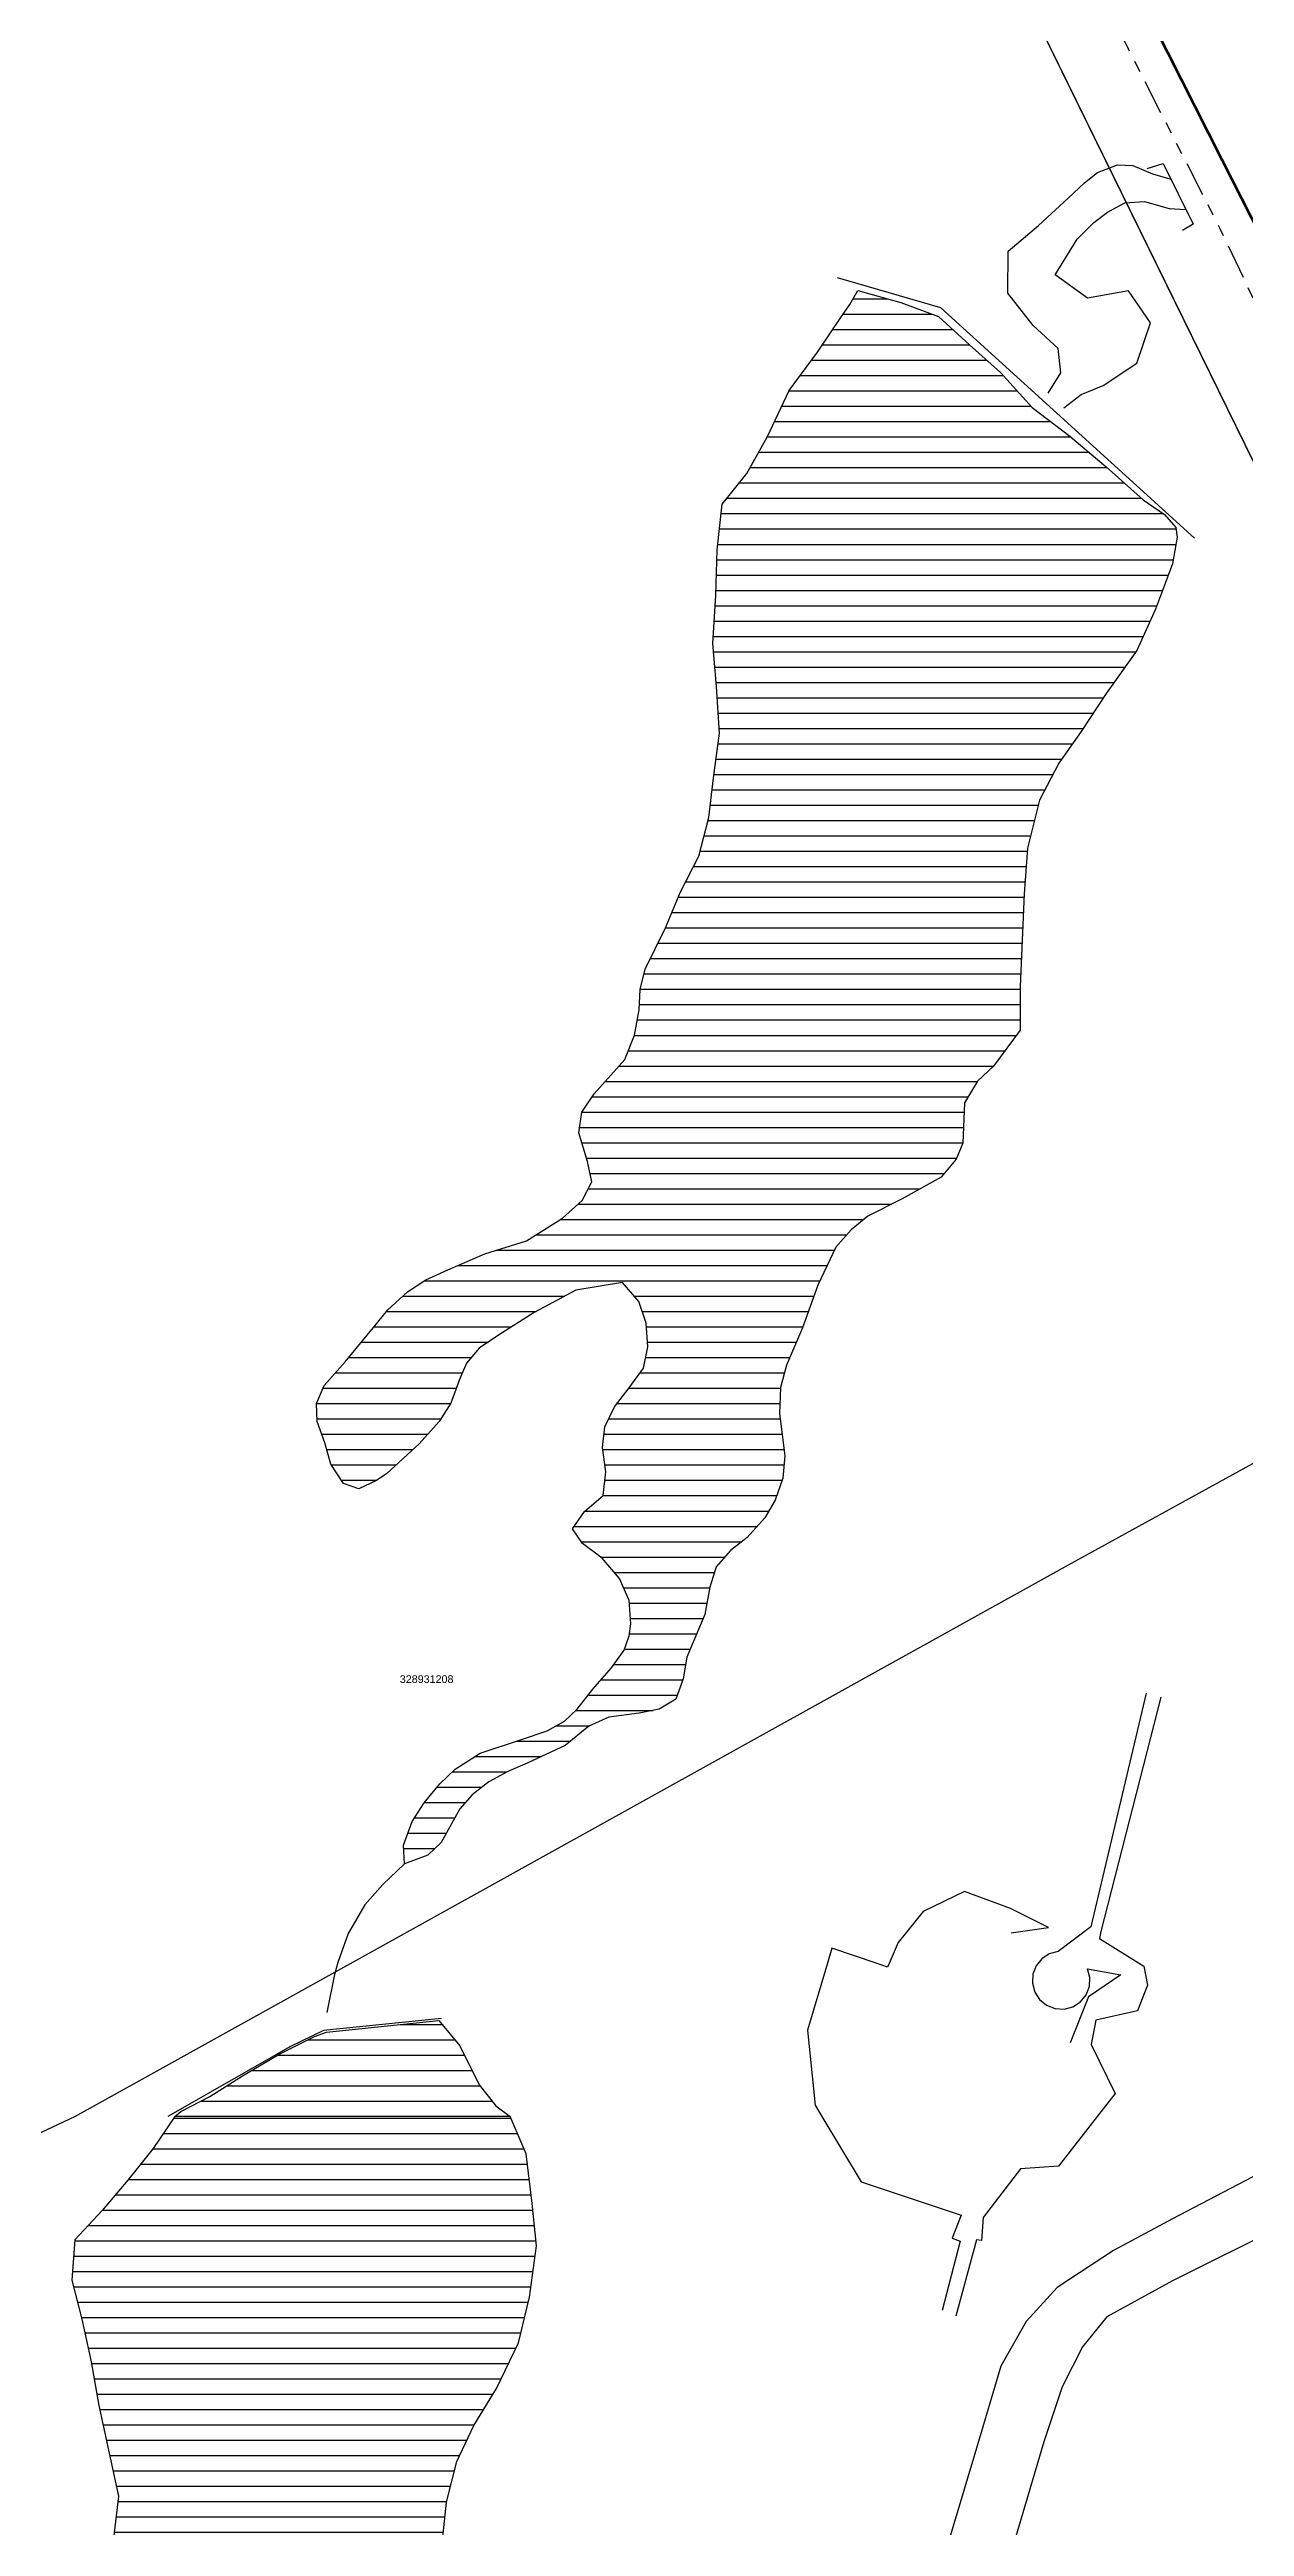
# Model space of a CAD drawing. Extents: x 205316 to 208372, y 4848714 to 4853250.
# Drawn here: x 207513.1 to 207668.8, y 4850210.4 to 4850533.3 of the extents above; entities that cross this region are included whole.
import ezdxf

# ---------------------------------------------------------------- set-up
doc = ezdxf.new("R2010")
doc.units = 0
doc.header["$LTSCALE"] = 1.5
doc.header["$MEASUREMENT"] = 0
doc.linetypes.add('TRACO_25', pattern=[8, 3, -1, 1, -1, 1, -1])
for name, color, linetype in [('CD-MALHA-LOTES', 40, 'CONTINUOUS'), ('CD_TXT_QUADRA', 7, 'CONTINUOUS'), ('HD-BARRAGEM', 40, 'CONTINUOUS'), ('HD-CURSO-PERENE', 170, 'CONTINUOUS'), ('HD-HACH-HIDROG', 160, 'CONTINUOUS'), ('HD-LAGOS-PERENE', 170, 'CONTINUOUS'), ('LM-LIM-SETOR-FISCAL', 7, 'CONTINUOUS'), ('LM-LIMITE-MUNICIPAL', 2, 'CONTINUOUS'), ('RU-QUADRAS', 6, 'CONTINUOUS'), ('SV-EIXO-ROD-ESTR', 7, 'CONTINUOUS'), ('SV-EST-M-N-PAV', 20, 'CONTINUOUS'), ('SV-PONTE-BUEIRO', 249, 'CONTINUOUS'), ('SV-RUA-PAVIM-S-GUIA-C-GUIA', 7, 'CONTINUOUS')]:
    doc.layers.add(name, color=color, linetype=linetype)
doc.styles.add('ROMANS', font='arial.ttf', dxfattribs={"height": 0.2})
doc.linetypes.add('Limite', pattern='A,20,-3,[130,ltypeshp.shx,S=6.35,R=0,X=0,Y=0],-3,20', length=46)

# ---------------------------------------------------------------- blocks, each defined once
blk = doc.blocks.new('*X16')
at = {"layer": 'HD-HACH-HIDROG', "color": 0}
for p, q in [((207617.808913, 4850500.775634), (207622.310293, 4850500.775679)), ((207615.17561, 4850496.775542), (207630.785933, 4850496.775698)), ((207616.535736, 4850498.775588), (207628.100721, 4850498.775704)), ((207612.388533, 4850492.775448), (207635.234506, 4850492.775676)), ((207613.811997, 4850494.775495), (207632.979502, 4850494.775687)), ((207610.911347, 4850490.7754), (207637.399728, 4850490.775665)), ((207608.508823, 4850486.77531), (207641.002475, 4850486.775635)), ((207609.446586, 4850488.775353), (207639.201102, 4850488.77565)), ((207607.57106, 4850484.775268), (207643.556259, 4850484.775628)), ((207605.519581, 4850480.775181), (207648.538749, 4850480.775612)), ((207606.626764, 4850482.775225), (207646.161842, 4850482.775621)), ((207602.982419, 4850476.77509), (207653.141716, 4850476.775592)), ((207604.412398, 4850478.775137), (207650.909028, 4850478.775602)), ((207601.343509, 4850474.775041), (207655.374404, 4850474.775581)), ((207600.390296, 4850470.774965), (207659.896204, 4850470.77556)), ((207600.602983, 4850472.775), (207658.244436, 4850472.775577)), ((207600.061093, 4850466.774896), (207659.534507, 4850466.77549)), ((207600.17761, 4850468.77493), (207659.893569, 4850468.775527)), ((207599.99891, 4850464.774862), (207658.895365, 4850464.775451)), ((207599.832823, 4850460.774794), (207657.412862, 4850460.77537)), ((207599.936727, 4850462.774828), (207658.154114, 4850462.775411)), ((207599.710785, 4850458.77476), (207656.541044, 4850458.775329)), ((207599.588748, 4850456.774726), (207655.630602, 4850456.775286)), ((207599.620855, 4850454.774693), (207654.674672, 4850454.775244)), ((207599.790031, 4850452.774662), (207653.247192, 4850452.775197)), ((207599.959207, 4850450.774631), (207651.819713, 4850450.775149)), ((207600.105272, 4850448.774599), (207650.425853, 4850448.775102)), ((207600.24306, 4850446.774568), (207649.117106, 4850446.775056)), ((207600.380848, 4850444.774536), (207647.808359, 4850444.77501)), ((207600.236677, 4850442.774501), (207646.401095, 4850442.774963)), ((207599.697275, 4850438.77443), (207643.843452, 4850438.774872)), ((207599.966976, 4850440.774466), (207644.969663, 4850440.774916)), ((207599.203446, 4850434.774359), (207641.957756, 4850434.774787)), ((207599.4475, 4850436.774395), (207642.819258, 4850436.774828)), ((207598.908985, 4850432.774323), (207641.446143, 4850432.774749)), ((207597.885761, 4850428.774247), (207640.497476, 4850428.774673)), ((207598.397373, 4850430.774285), (207640.934531, 4850430.77471)), ((207597.026696, 4850426.774205), (207640.35208, 4850426.774639)), ((207595.04464, 4850422.77412), (207640.075672, 4850422.77457)), ((207596.002056, 4850424.774162), (207640.206684, 4850424.774604)), ((207593.382515, 4850418.774037), (207639.920526, 4850418.774502)), ((207594.214594, 4850420.774078), (207639.998099, 4850420.774536)), ((207592.387319, 4850416.773994), (207639.839706, 4850416.774469)), ((207590.559445, 4850412.77391), (207639.651214, 4850412.774401)), ((207591.392122, 4850414.773951), (207639.74546, 4850414.774435)), ((207589.961124, 4850408.773838), (207639.581725, 4850408.774334)), ((207590.098533, 4850410.773872), (207639.574924, 4850410.774367)), ((207589.679973, 4850406.773802), (207639.588526, 4850406.774301)), ((207588.525635, 4850402.773724), (207637.609021, 4850402.774215)), ((207589.319795, 4850404.773765), (207639.094363, 4850404.774263)), ((207587.303903, 4850400.773679), (207636.123679, 4850400.774167)), ((207583.812264, 4850396.773578), (207632.829172, 4850396.774068)), ((207585.508394, 4850398.773628), (207634.040937, 4850398.774114)), ((207582.192211, 4850392.773496), (207632.209644, 4850392.773996)), ((207582.512192, 4850394.773532), (207632.296744, 4850394.77403)), ((207582.473862, 4850390.773466), (207632.122544, 4850390.773962)), ((207583.082349, 4850388.773439), (207631.293852, 4850388.773921)), ((207583.53224, 4850386.77341), (207629.681721, 4850386.773872)), ((207583.310575, 4850384.773375), (207626.578415, 4850384.773808)), ((207579.675292, 4850380.773273), (207619.204437, 4850380.773668)), ((207582.012453, 4850382.773329), (207622.866191, 4850382.773738)), ((207571.365331, 4850376.773124), (207615.362557, 4850376.773564)), ((207576.482153, 4850378.773208), (207616.98351, 4850378.773613)), ((207566.316382, 4850374.77304), (207614.419844, 4850374.773521)), ((207559.108445, 4850370.772902), (207580.243056, 4850370.773114)), ((207561.963049, 4850372.772964), (207613.477131, 4850372.773479)), ((207589.281275, 4850370.773204), (207612.697208, 4850370.773438)), ((207555.388746, 4850366.772799), (207573.307472, 4850366.772978)), ((207557.025918, 4850368.772848), (207576.501717, 4850368.773043)), ((207590.331411, 4850368.773181), (207611.982177, 4850368.773398)), ((207590.884104, 4850366.773154), (207611.267146, 4850366.773358)), ((207553.747959, 4850364.77275), (207570.248291, 4850364.772915)), ((207591.022451, 4850364.773122), (207610.418936, 4850364.773316)), ((207550.352506, 4850360.77265), (207566.895291, 4850360.772815)), ((207552.107061, 4850362.7727), (207568.049064, 4850362.77286)), ((207590.076311, 4850360.773047), (207608.863956, 4850360.773235)), ((207590.788567, 4850362.773087), (207609.560596, 4850362.773275)), ((207548.733925, 4850358.7726), (207566.11194, 4850358.772774)), ((207588.605345, 4850358.772999), (207608.354573, 4850358.773197)), ((207547.893128, 4850356.772559), (207565.349864, 4850356.772734)), ((207547.94863, 4850354.772527), (207564.087986, 4850354.772688)), ((207585.948298, 4850354.772907), (207608.322243, 4850354.77313)), ((207587.036923, 4850356.772951), (207608.28418, 4850356.773163)), ((207548.56434, 4850352.7725), (207562.3921, 4850352.772638)), ((207549.225272, 4850350.772473), (207560.459596, 4850350.772586)), ((207585.214355, 4850350.772833), (207608.808742, 4850350.773069)), ((207585.356446, 4850352.772868), (207608.557391, 4850352.7731)), ((207549.832213, 4850348.772446), (207558.281074, 4850348.772531)), ((207585.471247, 4850348.772803), (207608.81795, 4850348.773036)), ((207551.139961, 4850346.772427), (207555.758899, 4850346.772473)), ((207585.217448, 4850344.772734), (207607.883976, 4850344.772961)), ((207585.46728, 4850346.77277), (207608.578585, 4850346.773001)), ((207582.873282, 4850342.772678), (207606.853985, 4850342.772918)), ((207581.469529, 4850340.772631), (207605.337624, 4850340.77287)), ((207582.394807, 4850338.772607), (207603.332458, 4850338.772816)), ((207584.881756, 4850336.772599), (207601.099867, 4850336.772761)), ((207586.67051, 4850334.772584), (207599.75578, 4850334.772715)), ((207587.893914, 4850332.772563), (207599.151903, 4850332.772676)), ((207588.666444, 4850330.772538), (207598.772262, 4850330.772639)), ((207588.814526, 4850328.772506), (207598.274376, 4850328.772601)), ((207588.054179, 4850324.772433), (207596.590923, 4850324.772518)), ((207588.672609, 4850326.772472), (207597.43265, 4850326.772559)), ((207586.675143, 4850322.772386), (207595.990852, 4850322.772479)), ((207583.283172, 4850318.772286), (207594.902122, 4850318.772402)), ((207584.975465, 4850320.772336), (207595.633317, 4850320.772442)), ((207581.677566, 4850316.772237), (207591.762607, 4850316.772338)), ((207573.985208, 4850312.772094), (207580.994864, 4850312.772164)), ((207579.120887, 4850314.772178), (207583.448776, 4850314.772222)), ((207565.589139, 4850308.771944), (207572.707012, 4850308.772015)), ((207568.546547, 4850310.772007), (207577.223477, 4850310.772093)), ((207563.603439, 4850306.771891), (207569.441935, 4850306.77195)), ((207560.667062, 4850302.771796), (207565.918145, 4850302.771848)), ((207561.927142, 4850304.771841), (207567.266217, 4850304.771895)), ((207559.813751, 4850300.771754), (207564.810019, 4850300.771804)), ((207559.27073, 4850298.771716), (207563.315716, 4850298.771756))]:
    blk.add_line(p, q, dxfattribs=at)
blk = doc.blocks.new('*X17')
at = {"layer": 'HD-HACH-HIDROG', "color": 0}
for p, q in [((207529.304088, 4850263.65107), (207573.192885, 4850263.651509)), ((207527.933017, 4850261.651024), (207574.066196, 4850261.651485)), ((207524.972905, 4850257.650928), (207575.382907, 4850257.651432)), ((207526.557315, 4850259.650977), (207574.939507, 4850259.651461)), ((207523.388496, 4850255.650879), (207575.619874, 4850255.651401)), ((207520.01432, 4850251.650779), (207576.081008, 4850251.65134)), ((207521.704361, 4850253.650829), (207575.856841, 4850253.651371)), ((207516.406758, 4850247.650677), (207576.495268, 4850247.651278)), ((207518.156934, 4850249.650728), (207576.288138, 4850249.651309)), ((207516.24342, 4850245.650643), (207576.389268, 4850245.651244)), ((207516.080083, 4850243.650608), (207576.122553, 4850243.651208)), ((207516.209745, 4850241.650576), (207575.855838, 4850241.651173)), ((207516.732618, 4850239.650549), (207575.519227, 4850239.651136)), ((207517.255492, 4850237.650521), (207575.033111, 4850237.651099)), ((207517.70785, 4850235.650492), (207574.546995, 4850235.651061)), ((207518.150856, 4850233.650464), (207573.888442, 4850233.651021)), ((207518.582548, 4850231.650435), (207572.916879, 4850231.650978)), ((207518.925239, 4850229.650406), (207571.945316, 4850229.650936)), ((207519.26793, 4850227.650376), (207570.880265, 4850227.650892)), ((207519.634232, 4850225.650347), (207569.656743, 4850225.650847)), ((207520.065034, 4850223.650318), (207568.433221, 4850223.650802)), ((207520.495835, 4850221.650289), (207567.494782, 4850221.650759)), ((207520.926922, 4850219.650261), (207566.566547, 4850219.650717)), ((207521.358163, 4850217.650232), (207565.882867, 4850217.650677)), ((207521.789404, 4850215.650203), (207565.356927, 4850215.650639)), ((207521.989358, 4850213.650172), (207564.830987, 4850213.650601)), ((207521.530944, 4850209.650102), (207564.39596, 4850209.65053)), ((207521.760151, 4850211.650137), (207564.608986, 4850211.650565)), ((207520.152875, 4850205.650022), (207563.389317, 4850205.650454)), ((207520.962078, 4850207.650063), (207563.993819, 4850207.650493)), ((207519.343672, 4850203.649981), (207562.784816, 4850203.650415)), ((207517.317692, 4850199.649894), (207560.930848, 4850199.650331)), ((207518.359722, 4850201.649938), (207561.899366, 4850201.650373)), ((207515.263753, 4850195.649808), (207559.044098, 4850195.650246)), ((207516.277576, 4850197.649851), (207559.962329, 4850197.650288)), ((207514.249929, 4850193.649765), (207558.126465, 4850193.650204)), ((207512.011381, 4850189.649676), (207556.321334, 4850189.650119)), ((207513.18623, 4850191.649721), (207557.211669, 4850191.650161)), ((207510.836532, 4850187.649632), (207555.431, 4850187.650078)), ((207508.708781, 4850183.649544), (207553.189386, 4850183.649989)), ((207509.760568, 4850185.649588), (207554.450127, 4850185.650035)), ((207506.67088, 4850179.649458), (207550.866071, 4850179.6499)), ((207507.665361, 4850181.649501), (207551.928645, 4850181.649944)), ((207505.6764, 4850177.649415), (207549.942038, 4850177.649858)), ((207503.657686, 4850173.649329), (207548.499459, 4850173.649777)), ((207504.67151, 4850175.649372), (207549.018005, 4850175.649815)), ((207502.643862, 4850171.649286), (207548.095603, 4850171.64974)), ((207500.304594, 4850167.649196), (207547.297947, 4850167.649666)), ((207501.529092, 4850169.649242), (207547.692592, 4850169.649703)), ((207497.368056, 4850163.649101), (207546.5007, 4850163.649592)), ((207498.960746, 4850165.64915), (207546.903302, 4850165.649629)), ((207495.775367, 4850161.649052), (207546.003147, 4850161.649554)), ((207493.280106, 4850157.648961), (207545.083305, 4850157.649479)), ((207494.522704, 4850159.649007), (207545.505594, 4850159.649516)), ((207493.681928, 4850155.648932), (207544.778592, 4850155.649443)), ((207494.878717, 4850153.648911), (207544.473878, 4850153.649407)), ((207495.790665, 4850151.648887), (207543.897676, 4850151.649368)), ((207496.606522, 4850149.648862), (207543.17623, 4850149.649328)), ((207497.42238, 4850147.648838), (207542.454785, 4850147.649288)), ((207498.399842, 4850145.648814), (207541.648787, 4850145.649247)), ((207499.434903, 4850143.648792), (207540.83244, 4850143.649206)), ((207500.469964, 4850141.648769), (207540.014638, 4850141.649164)), ((207501.505025, 4850139.648746), (207539.180348, 4850139.649123)), ((207502.540086, 4850137.648724), (207538.346058, 4850137.649082)), ((207503.575147, 4850135.648701), (207537.446014, 4850135.64904)), ((207504.610208, 4850133.648678), (207536.369308, 4850133.648996)), ((207505.645269, 4850131.648656), (207535.292602, 4850131.648952)), ((207506.68033, 4850129.648633), (207534.1071, 4850129.648907)), ((207507.715391, 4850127.64861), (207532.90456, 4850127.648862)), ((207508.750452, 4850125.648588), (207531.596993, 4850125.648816)), ((207509.785513, 4850123.648565), (207530.165561, 4850123.648769)), ((207510.820574, 4850121.648542), (207528.603078, 4850121.64872)), ((207511.855635, 4850119.64852), (207526.848332, 4850119.64867)), ((207512.890696, 4850117.648497), (207524.742429, 4850117.648616)), ((207513.925757, 4850115.648475), (207521.919606, 4850115.648554)), ((207514.960818, 4850113.648452), (207519.172101, 4850113.648494))]:
    blk.add_line(p, q, dxfattribs=at)
blk = doc.blocks.new('*X15')
at = {"layer": 'HD-HACH-HIDROG', "color": 0}
for p, q in [((207546.813694, 4850273.847685), (207565.894388, 4850273.847876)), ((207558.818728, 4850275.847838), (207564.280821, 4850275.847893)), ((207539.461633, 4850269.847546), (207568.152425, 4850269.847832)), ((207542.815648, 4850271.847612), (207567.146475, 4850271.847855)), ((207536.1961, 4850267.84748), (207569.199652, 4850267.84781)), ((207532.800525, 4850265.847413), (207570.775822, 4850265.847793))]:
    blk.add_line(p, q, dxfattribs=at)

msp = doc.modelspace()

# ---------------------------------------------------------------- linework, layer by layer
at = {"layer": 'CD-MALHA-LOTES'}
for points in [[(207722.71, 4850378), (207675.73, 4850467.86), (207589.4, 4850643.87)], [(207722.71, 4850378), (207645.83, 4850335.7), (207516.44, 4850263.85), (207453.3, 4850234.12)]]:
    msp.add_lwpolyline(points, dxfattribs=at)
at = {"layer": 'HD-BARRAGEM', "flags": 128}
for points in [[(207662.32, 4850469.59), (207629.24, 4850499.62), (207615.78, 4850503.52)], [(207564.2, 4850276.62), (207548.81, 4850275.05), (207544.52, 4850272.97), (207528.51, 4850263.85)]]:
    msp.add_lwpolyline(points, dxfattribs=at)
at = {"layer": 'HD-CURSO-PERENE', "flags": 128}
for points in [[(207643.24, 4850488.46), (207644.88, 4850491.12), (207644.52, 4850494.31), (207641.28, 4850497.3), (207638, 4850501.53), (207638.04, 4850506.98), (207641.96, 4850510.35), (207645.84, 4850513.88), (207647.96, 4850515.91), (207649.66, 4850517.26), (207652.28, 4850518.25), (207654.26, 4850518.16), (207656.83, 4850517.08), (207659.22, 4850516.38)], [(207645.3, 4850486.55), (207647.53, 4850488.29), (207650.42, 4850489.49), (207654.8, 4850492.41), (207656.58, 4850497.65), (207653.71, 4850501.82), (207648.35, 4850500.86), (207644.17, 4850503.89), (207647, 4850508.57), (207649.19, 4850510.72), (207650.98, 4850512.09), (207653.21, 4850513.29), (207655.79, 4850513.46), (207658.99, 4850512.53), (207661.18, 4850512.41)], [(207559.38, 4850296.77), (207556.55, 4850294.11), (207554.2, 4850291.45), (207552, 4850287.69), (207550.67, 4850283.94), (207550.25, 4850282.34), (207549.22, 4850277.42)]]:
    msp.add_lwpolyline(points, dxfattribs=at)
at = {"layer": 'HD-LAGOS-PERENE', "flags": 128}
for points in [[(207618.44, 4850501.85), (207624.02, 4850500.3), (207628.93, 4850498.46), (207632.99, 4850494.77), (207637.04, 4850491.17), (207641.14, 4850486.62), (207646.05, 4850482.87), (207650.81, 4850478.87), (207655.61, 4850474.56), (207658.41, 4850472.67), (207659.87, 4850470.97), (207660.06, 4850469.71), (207659.44, 4850466.24), (207657.24, 4850460.32), (207654.8, 4850454.95), (207650.8, 4850449.34), (207647.55, 4850444.38), (207644.61, 4850440.27), (207642.12, 4850435.41), (207640.53, 4850429.18), (207640.09, 4850423.2), (207639.86, 4850417.16), (207639.57, 4850411.13), (207639.59, 4850405.45), (207636.1, 4850400.74), (207634.05, 4850398.78), (207632.35, 4850395.98), (207632.12, 4850390.7), (207631.23, 4850388.62), (207629.28, 4850386.29), (207624.23, 4850383.46), (207619.75, 4850381.22), (207617.57, 4850379.43), (207615.55, 4850377.17), (207613.21, 4850372.2), (207611.22, 4850366.63), (207609.13, 4850361.77), (207608.36, 4850358.87), (207608.24, 4850355.48), (207608.56, 4850352.76), (207608.91, 4850349.95), (207608.68, 4850347.06), (207607.67, 4850344.17), (207606.33, 4850341.87), (207604.03, 4850339.31), (207601.86, 4850337.63), (207599.98, 4850335.51), (207599.17, 4850332.84), (207598.49, 4850329.28), (207596.15, 4850323.72), (207595.69, 4850320.91), (207594.71, 4850318.24), (207592.56, 4850316.93), (207589.92, 4850316.41), (207585.99, 4850315.91), (207583.37, 4850314.74), (207580.29, 4850312.19), (207575.35, 4850309.91), (207572.82, 4850308.83), (207570.36, 4850307.47), (207568.16, 4850305.79), (207566.57, 4850303.97), (207565.5, 4850301.99), (207564.13, 4850299.56), (207562.42, 4850297.9), (207559.38, 4850296.77), (207559.25, 4850299.21), (207560.37, 4850302.3), (207561.91, 4850304.75), (207563.97, 4850307.21), (207565.96, 4850309.13), (207569.22, 4850311.2), (207574.46, 4850312.93), (207577.94, 4850314.14), (207580.21, 4850315.36), (207581.84, 4850316.93), (207583.9, 4850319.56), (207586.35, 4850322.32), (207588, 4850324.62), (207588.64, 4850326.52), (207588.87, 4850328.08), (207588.64, 4850331.1), (207587.36, 4850333.97), (207585.1, 4850336.61), (207582.57, 4850338.52), (207581.25, 4850340.45), (207582.81, 4850342.72), (207585.25, 4850344.8), (207585.59, 4850347.87), (207585.18, 4850351.04), (207585.46, 4850353.76), (207586.72, 4850356.37), (207588.64, 4850358.82), (207590.52, 4850361.37), (207591.06, 4850364.19), (207590.85, 4850367.26), (207589.89, 4850370.06), (207587.76, 4850372.56), (207581.67, 4850371.54), (207576.27, 4850368.65), (207571.63, 4850365.71), (207569.11, 4850364), (207567.44, 4850362.06), (207566.54, 4850359.92), (207565.4, 4850356.84), (207563.88, 4850354.45), (207561.29, 4850351.54), (207557.05, 4850347.64), (207555.71, 4850346.74), (207553.4, 4850345.68), (207551.41, 4850346.36), (207549.77, 4850348.87), (207548.97, 4850351.66), (207547.96, 4850354.43), (207547.89, 4850356.8), (207548.9, 4850359.15), (207551.64, 4850362.21), (207555.34, 4850366.71), (207557.2, 4850368.99), (207559.74, 4850371.36), (207562.15, 4850372.89), (207564.99, 4850374.2), (207569.83, 4850376.28), (207575.27, 4850378.01), (207579.96, 4850380.95), (207582.53, 4850383.23), (207583.76, 4850385.66), (207583.21, 4850388.34), (207582.08, 4850392.06), (207582.49, 4850394.74), (207584.07, 4850397.17), (207588.07, 4850401.63), (207589.33, 4850404.8), (207589.92, 4850408.11), (207590.09, 4850410.75), (207590.7, 4850413.38), (207593.39, 4850418.8), (207595.33, 4850423.47), (207597.72, 4850428.13), (207599.01, 4850433.15), (207599.64, 4850438.33), (207600.42, 4850444.16), (207600, 4850450.25), (207599.53, 4850455.83), (207599.92, 4850462.17), (207600.1, 4850468.05), (207600.74, 4850474.03), (207603.98, 4850477.99), (207606.67, 4850482.85), (207609.47, 4850488.82), (207613.17, 4850493.83), (207616.41, 4850498.59), (207617.38, 4850500.04)], [(207529.44, 4850263.85), (207530.22, 4850264.49), (207533.98, 4850266.47), (207538.26, 4850269.13), (207543.11, 4850272.02), (207547.64, 4850274.26), (207549.19, 4850274.83), (207563.85, 4850276.38), (207566.55, 4850273.04), (207569.09, 4850267.99), (207571.25, 4850265.24), (207573.11, 4850263.85)]]:
    msp.add_lwpolyline(points, close=True, dxfattribs=at)
msp.add_lwpolyline([(207564.29, 4850208.62), (207564.82, 4850213.59), (207566.2, 4850218.87), (207568.39, 4850223.58), (207571.33, 4850228.39), (207574.23, 4850234.36), (207575.67, 4850240.29), (207576.57, 4850246.97), (207575.99, 4850252.51), (207575.22, 4850259), (207573.11, 4850263.85), (207529.44, 4850263.85), (207526.59, 4850259.69), (207523.3, 4850255.54), (207519.96, 4850251.59), (207516.42, 4850247.78), (207515.99, 4850242.5), (207517.32, 4850237.42), (207518.54, 4850231.88), (207519.52, 4850226.19), (207520.65, 4850220.95), (207522.07, 4850214.35), (207521.44, 4850208.82)], dxfattribs=at)
at = {"layer": 'LM-LIM-SETOR-FISCAL', "linetype": 'Limite', "ltscale": 0.1, "const_width": 0.13, "flags": 128}
msp.add_lwpolyline([(207021.68, 4851415.47), (207043.45, 4851405.34), (207056.69, 4851396.79), (207066.97, 4851389.51), (207076.85, 4851382.57), (207094.19, 4851367.16), (207111.92, 4851349.04), (207137.62, 4851319.1), (207143.1, 4851313.28), (207157.25, 4851297.67), (207179.66, 4851272.35), (207212.37, 4851234.89), (207238.06, 4851206.02), (207253.49, 4851187.92), (207273.43, 4851163.63), (207284.94, 4851148.07), (207293.96, 4851135.89), (207311.93, 4851112.49), (207337.06, 4851072.12), (207347.32, 4851056.34), (207360.35, 4851036.08), (207365.19, 4851028.69), (207385.18, 4850998.1), (207399.65, 4850974.87), (207412.28, 4850954.54), (207439.21, 4850911.8), (207446.99, 4850899.53), (207455.59, 4850885.98), (207473.05, 4850858.84), (207486.05, 4850838.58), (207490.56, 4850831.8), (207526.44, 4850773.29), (207555.31, 4850724.8), (207578.38, 4850685.38), (207592.12, 4850660.09), (207604.67, 4850635.92), (207614.1, 4850617.58), (207622.25, 4850602.5), (207642.83, 4850564.46), (207666.03, 4850518.62), (207673.67, 4850503.6), (207676.98, 4850495.57), (207692.21, 4850467.22), (207727.63, 4850397.08), (207738.85, 4850376.31), (207759.68, 4850337.26), (207765.54, 4850326.04), (207775.63, 4850306.02), (207786.18, 4850286.35), (207792.55, 4850273.61), (207797.89, 4850263.92), (207815.04, 4850231.27), (207833.05, 4850197.75), (207837.49, 4850189.49), (207843.1, 4850178.25), (207852.67, 4850160.66), (207865.65, 4850136.92), (207895.56, 4850081.74), (207913.06, 4850049.55), (207920.81, 4850036.7), (207924.96, 4850029.49), (207928.67, 4850023.04), (207944.68, 4849997.28), (207949.38, 4849989.27), (207955.86, 4849978.89), (207989.63, 4849922.09), (208021.59, 4849858.31), (208039.3, 4849825.19), (208050.27, 4849806.04), (208063.43, 4849780.62), (208069.87, 4849768.66), (208079.08, 4849754.42), (208084.65, 4849743.63), (208092.91, 4849727.46), (208100.67, 4849714.29), (208107.46, 4849701.58), (208114.74, 4849688.43), (208114.78, 4849688.35), (208114.86, 4849688.17), (208150.73, 4849616.06), (208187.92, 4849541.22), (208249.9, 4849424.19), (208300.63, 4849327.9), (208301.3, 4849326.63), (208330.19, 4849271.2), (208367.01, 4849211.9), (208349.86, 4849193.3), (208335.74, 4849174.95), (208327.89, 4849167.36), (208314.36, 4849149.75), (208299.16, 4849131.8), (208291.24, 4849122.44), (208282.06, 4849112.13), (208264.95, 4849090.56), (208250.83, 4849074.09), (208221.58, 4849039.46), (208207.85, 4849021.47), (208194.01, 4849003.09), (208183.89, 4848990.29), (208163.14, 4848966.59), (208139.11, 4848938.69), (208114.75, 4848908.34), (208092.97, 4848883.15), (208089.08, 4848877.86), (208082.48, 4848868.63), (208062.6, 4848842.56), (208055.4, 4848834.16), (208029.39, 4848802.29), (208002.88, 4848772.47), (207987.06, 4848754.07), (207971.45, 4848736.35), (207951.29, 4848714.3), (207938.98, 4848722.35), (207935.19, 4848724.84), (207927.76, 4848740.69), (207925.43, 4848746.58), (207910.93, 4848782.03), (207901.5, 4848803.37), (207897.96, 4848811.56), (207889.76, 4848830.42), (207882.92, 4848845.94), (207879.69, 4848853.91), (207871.77, 4848863.82), (207869.94, 4848867.11), (207866.81, 4848872.74), (207858.75, 4848886.94), (207856.41, 4848891.07), (207842.53, 4848910.15), (207825.03, 4848930.31), (207802.2, 4848960.18), (207795.96, 4848968.62), (207792.78, 4848975.77), (207791.99, 4848977.54), (207775.14, 4849006.28), (207757.22, 4849040.43), (207747.93, 4849059.71), (207739.33, 4849078.11), (207736.66, 4849084.67), (207725.65, 4849112.01), (207712.86, 4849133.84), (207705.61, 4849141.39), (207693.22, 4849158.83), (207658.02, 4849201.49), (207643.22, 4849219.05), (207628.15, 4849239.89), (207583.74, 4849297.42), (207577.23, 4849307.07), (207560.95, 4849335.89), (207540.69, 4849361.49), (207529.48, 4849377.88), (207524.83, 4849382.69), (207520.93, 4849386.71), (207512.94, 4849401.39), (207489.49, 4849426.56), (207461.51, 4849464.09), (207445.75, 4849483.09), (207417.58, 4849518.68), (207409.91, 4849527.9), (207402.02, 4849538.56), (207394.56, 4849549.23), (207375.36, 4849576.96), (207365.17, 4849591.27), (207339.6, 4849627.48), (207325.58, 4849647.34), (207307.69, 4849672.68), (207298.76, 4849680.12), (207277.63, 4849691.43), (207257.69, 4849697.98), (207238.05, 4849700.95), (207217.82, 4849703), (207206.03, 4849702.71), (207187.69, 4849706.67), (207136.42, 4849713.49), (207093.76, 4849719.89), (207070.29, 4849722.03), (207038.29, 4849725.23), (206981.38, 4849733.58), (206955.52, 4849737.17), (206761.86, 4849758.64), (206867.89, 4849970.66), (206819.81, 4849985.62), (206492.19, 4850011.1), (206474.48, 4850006.62), (206422.43, 4850015.06), (206416.16, 4850016.08), (206438.69, 4850087.64), (206465.45, 4850155.1), (206402.35, 4850183.32), (206381.84, 4850187.26), (206296.36, 4850246.47), (206256.21, 4850261.19), (205958.1, 4850305), (205458.47, 4851060.64), (205381.54, 4850978.24), (205358.28, 4850945.44), (205339.74, 4850916.46), (205327.72, 4850908.15), (205431.06, 4851590.05), (205574.72, 4852567.53), (205641.8, 4853028.16), (205641.8, 4853028.16), (205641.8, 4853028.16), (205641.8, 4853028.16), (205641.93, 4853028.94), (205641.93, 4853028.94), (205648.48, 4853073.83), (205694.02, 4853072.84), (205697.96, 4853072.98), (205708.12, 4853073.2), (205760.46, 4853075.4), (205791.35, 4853076.88), (205796.33, 4853076.78), (205864.61, 4853080.53), (205875.14, 4853081.42), (205954.27, 4853084.91), (205973.22, 4853086.23), (205987.11, 4853086.63), (206047.56, 4853092.24), (206088.22, 4853093.5), (206097.24, 4853093.29), (206115.25, 4853096.39), (206174.74, 4853099.25), (206241.73, 4853106.06), (206249.32, 4853067.81), (206250.76, 4853068.13), (206281.43, 4853073.09), (206306.59, 4853077.18), (206378.69, 4853082.54), (206403.59, 4853083.9), (206436.89, 4853085.62), (206526.63, 4853090.28), (206527.07, 4853088.1), (206560.2, 4853092.06), (206614.27, 4853094.76), (206665.78, 4853098.35), (206668.43, 4853097.71), (206672.42, 4853095.9), (206676.44, 4853090.31), (206713.2, 4853068.45), (206726.11, 4853063.48), (206768.83, 4853039.64), (206779.35, 4853035.22), (206783.97, 4853039.27), (206803.01, 4853045.24), (206811.52, 4853047.66), (206822.53, 4853050.63), (206828.46, 4853052.32), (206840.17, 4853055.43), (206847.8, 4853057.54), (206858.24, 4853060.22), (206872.64, 4853064.04), (206880.4, 4853065.73), (206891.38, 4853067.85), (206902.95, 4853070.8), (206915.12, 4853068.72), (206920.58, 4853068.19), (206924.61, 4853067.87), (206929.01, 4853068.36), (206932.61, 4853069.6), (206936.66, 4853071.45), (206943.28, 4853074.5), (206950.01, 4853078.17), (206955.6, 4853082.5), (206958.92, 4853089.46), (206962.59, 4853093.58), (206967.6, 4853097.61), (206977.81, 4853100.47), (206987.39, 4853105.57), (206993.74, 4853107.81), (206995.98, 4853101.99), (206998.25, 4853095.75), (207000.15, 4853089.03), (207001.71, 4853082.51), (207003.06, 4853076.97), (207004.98, 4853065.92), (207006.42, 4853057.28), (207007.25, 4853052.87), (207009.04, 4853041.02), (207018.95, 4853043.22), (207028.02, 4853045.07), (207041.5, 4853047.9), (207048.59, 4853049.32), (207057.57, 4853051.22), (207063.04, 4853052.2), (207071.92, 4853053.66), (207083.02, 4853055.24), (207109.77, 4853060.98), (207121.18, 4853063.43), (207134.62, 4853067.5), (207161.51, 4853073.61), (207175.42, 4853077.24), (207178.97, 4853078.21), (207181.54, 4853078.81), (207183.81, 4853079.34), (207188.75, 4853080.47), (207192.55, 4853081.52), (207201.06, 4853083.36), (207208.78, 4853084.88), (207218.42, 4853086.81), (207225.74, 4853087.76), (207232.02, 4853089.01), (207242.24, 4853089.87), (207250.59, 4853091.4), (207267.11, 4853095.09), (207278.14, 4853097.67), (207281.89, 4853098.7), (207283.75, 4853100.66), (207285.91, 4853101.58), (207290.13, 4853102.41), (207294.36, 4853102.41), (207297.24, 4853101.27), (207300.74, 4853099.94), (207303.18, 4853099.75), (207306.84, 4853102), (207313.42, 4853103), (207317.92, 4853104.36), (207319.42, 4853105.86), (207320.7, 4853109.57), (207328.77, 4853111.37), (207333.42, 4853111.36), (207344.5, 4853111.15), (207357.97, 4853112.75), (207369.1, 4853115.23), (207376.56, 4853116.38), (207381.3, 4853117.24), (207387.47, 4853118.39), (207392.49, 4853119.11), (207396.77, 4853120.95), (207415.73, 4853122.98), (207426.82, 4853124.81), (207434.67, 4853127.72), (207433.38, 4853135.75), (207483.24, 4853145.3), (207485.09, 4853140.95), (207489.44, 4853138.19), (207496.16, 4853134.1), (207501.03, 4853132.12), (207509.86, 4853132.26), (207517.37, 4853134.63), (207526.34, 4853135.42), (207534.9, 4853135.16), (207540.31, 4853134.1), (207549.66, 4853131.07), (207559.41, 4853125.53), (207563.63, 4853123.29), (207567.98, 4853122.5), (207579.64, 4853122.9), (207589.26, 4853124.48), (207599.15, 4853123.03), (207607.72, 4853121.45), (207616.55, 4853118.55), (207625.51, 4853116.05), (207633.48, 4853114.13), (207638.75, 4853112.42), (207645.47, 4853108.07), (207650.35, 4853101.35), (207651.8, 4853094.76), (207653.12, 4853086.99), (207656.54, 4853081.71), (207660.23, 4853076.31), (207663.92, 4853071.17), (207668.54, 4853066.43), (207679.08, 4853063.26), (207691.07, 4853063.26), (207695.82, 4853066.3), (207699.7, 4853071.57), (207703.66, 4853075.26), (207708.27, 4853076.71), (207713.41, 4853075.39), (207716.7, 4853070.78), (207718.02, 4853064.06), (207718.15, 4853057.73), (207718.29, 4853046.46), (207719.34, 4853036.97), (207724.88, 4853033.81), (207736.87, 4853033.41), (207747.15, 4853035.92), (207754.13, 4853041.45), (207762.04, 4853043.3), (207773.44, 4853045.67), (207778.71, 4853047.25), (207782.8, 4853050.28), (207788.33, 4853057.66), (207790.84, 4853064.52), (207790.97, 4853071.24), (207790.57, 4853079.61), (207788.2, 4853087.12), (207786.62, 4853093.31), (207787.01, 4853100.03), (207790.7, 4853104.38), (207799.14, 4853104.38), (207805.07, 4853103.59), (207811.26, 4853102.27), (207817.85, 4853098.72), (207820.49, 4853094.5), (207822.46, 4853090.02), (207826.81, 4853088.04), (207832.35, 4853091.47), (207843.48, 4853094.63), (207849.81, 4853098.58), (207854.29, 4853104.12), (207855.74, 4853109.65), (207857.06, 4853117.3), (207866.22, 4853130.48), (207885.99, 4853134.43), (207901.27, 4853129.42), (207912.87, 4853122.04), (207925.79, 4853113.08), (207936.07, 4853099.64), (207945.82, 4853090.68), (207956.1, 4853085.93), (207977.18, 4853074.27), (207954.95, 4853033.22), (207930.02, 4853010.37), (207899.9, 4852995.83), (207867.7, 4852983.36), (207865.96, 4852982.16), (207835.44, 4852961.18), (207834.46, 4852960.51), (207832.32, 4852957.94), (207814.69, 4852936.79), (207813.69, 4852935.58), (207810.57, 4852900.27), (207812.65, 4852867.03), (207826.15, 4852834.83), (207834.46, 4852804.71), (207830.31, 4852764.2), (207817.84, 4852715.38), (207811.61, 4852680.07), (207809.54, 4852652.02), (207803.3, 4852629.17), (207788.76, 4852604.24), (207780.78, 4852586.78), (207772.76, 4852568.75), (207772.2, 4852567.48), (207764.15, 4852556.53), (207749.3, 4852542.98), (207732.53, 4852532.01), (207710.59, 4852535.24), (207705.42, 4852552.01), (207700.26, 4852561.69), (207695.76, 4852567.49), (207695.75, 4852567.5), (207689.62, 4852575.24), (207683.06, 4852582.65), (207683.06, 4852582.65), (207672.47, 4852586.67), (207659.13, 4852588.58), (207647.7, 4852584.77), (207640.93, 4852577.57), (207638.17, 4852572.06), (207638.27, 4852567.49), (207637.67, 4852558.64), (207637.07, 4852542.73), (207634.67, 4852530.43), (207628.97, 4852515.12), (207624.39, 4852504.94), (207612.77, 4852495.02), (207607.63, 4852490.76), (207594.46, 4852487.52), (207582.46, 4852480.31), (207573.75, 4852470.41), (207556.35, 4852462.61), (207538.64, 4852451.65), (207527.54, 4852441.75), (207513.13, 4852427.65), (207506.23, 4852418.64), (207498.13, 4852406.34), (207484.92, 4852390.73), (207472.02, 4852375.73), (207463.62, 4852361.33), (207453.41, 4852338.97), (207447.11, 4852320.36), (207443.73, 4852311.52), (207439.87, 4852301.85), (207432.11, 4852284.05), (207428.21, 4852272.65), (207424.61, 4852254.04), (207426.11, 4852243.54), (207437.81, 4852238.74), (207456.12, 4852240.84), (207468.42, 4852248.04), (207479.82, 4852254.34), (207496.63, 4852257.64), (207513.13, 4852257.64), (207531.14, 4852253.74), (207542.84, 4852248.64), (207555.75, 4852239.64), (207568.05, 4852228.08), (207578.55, 4852216.68), (207583.06, 4852196.87), (207587.56, 4852180.97), (207594.76, 4852163.26), (207599.86, 4852156.66), (207608.86, 4852146.16), (207613.37, 4852132.65), (207613.67, 4852120.5), (207611.87, 4852109.1), (207603.46, 4852100.09), (207594.46, 4852094.39), (207573.45, 4852089.89), (207559.95, 4852088.09), (207541.49, 4852086.29), (207526.79, 4852086.29), (207515.08, 4852082.69), (207510.28, 4852073.98), (207506.08, 4852060.48), (207508.18, 4852045.47), (207515.98, 4852036.77), (207527.69, 4852028.52), (207539.39, 4852021.32), (207542.09, 4852011.11), (207540.59, 4851999.41), (207531.89, 4851990.11), (207521.99, 4851983.81), (207509.68, 4851972.4), (207503.68, 4851965.2), (207498.88, 4851952.3), (207498.58, 4851939.69), (207495.88, 4851930.99), (207496.78, 4851918.08), (207492.28, 4851906.08), (207486.28, 4851896.48), (207480.57, 4851883.57), (207473.37, 4851877.87), (207465.27, 4851871.12), (207457.47, 4851862.72), (207450.26, 4851854.61), (207438.86, 4851850.11), (207428.96, 4851845.31), (207420.85, 4851839.31), (207413.65, 4851830.31), (207413.63, 4851830.07), (207412.45, 4851817.85), (207413.95, 4851801.35), (207419.65, 4851789.04), (207426.26, 4851775.24), (207422.65, 4851767.44), (207411.55, 4851754.83), (207403.15, 4851747.33), (207396.19, 4851742.31), (207381.03, 4851730), (207376.14, 4851725.42), (207366.84, 4851714.32), (207362.02, 4851705.07), (207359.33, 4851699.09), (207356.13, 4851693.8), (207352.17, 4851688.61), (207347.73, 4851683.39), (207343.58, 4851677.86), (207336.98, 4851674.11), (207333.08, 4851671.11), (207328.23, 4851667.5), (207323.73, 4851664.99), (207319.14, 4851662.03), (207312.52, 4851659.25), (207306.97, 4851656.48), (207300.67, 4851653.78), (207295.56, 4851650.02), (207291.96, 4851646.42), (207290.01, 4851641.92), (207289.56, 4851637.12), (207290.76, 4851632.17), (207293.46, 4851628.87), (207299.47, 4851624.97), (207306.09, 4851621.35), (207313.87, 4851617.16), (207321.37, 4851614.76), (207329.33, 4851612.06), (207335.36, 4851607.57), (207336.98, 4851602.16), (207333.68, 4851595.41), (207329.48, 4851592.11), (207324.52, 4851589.4), (207317.62, 4851586.85), (207309.18, 4851586.85), (207303.22, 4851588.26), (207297.78, 4851590.49), (207292.26, 4851592.53), (207286.46, 4851592.82), (207280.33, 4851592.56), (207274.18, 4851591.51), (207267.88, 4851591.06), (207260.83, 4851591.81), (207252.43, 4851591.51), (207245.52, 4851589.1), (207238.32, 4851588.5), (207231.28, 4851590.25), (207225.49, 4851591.54), (207220.84, 4851594.21), (207214.84, 4851596.46), (207208.99, 4851598.86), (207202.68, 4851602.31), (207198.33, 4851607.41), (207196.08, 4851613.26), (207198.08, 4851619.64), (207198.84, 4851625.01), (207198.84, 4851632.65), (207197.89, 4851638.82), (207198.7, 4851645.68), (207198.78, 4851649.95), (207197.73, 4851654), (207194.58, 4851656.55), (207190.23, 4851659.55), (207184.83, 4851662.1), (207181.63, 4851663.31), (207174.11, 4851668.15), (207168.43, 4851673.64), (207164.08, 4851677.33), (207161.47, 4851680.45), (207157.3, 4851683.54), (207152.25, 4851686.95), (207146.35, 4851688.77), (207140.51, 4851688.58), (207134.97, 4851685.14), (207130.33, 4851679.65), (207126.96, 4851675.84), (207122.34, 4851670.05), (207117.61, 4851664.31), (207112.85, 4851658.87), (207107.77, 4851653.68), (207101.91, 4851649.31), (207095.27, 4851647.78), (207088.5, 4851647.45), (207081.72, 4851647.45), (207074.62, 4851649.4), (207067.65, 4851651.44), (207061.25, 4851655.1), (207056.98, 4851658.28), (207053.3, 4851661.92), (207049.7, 4851665.87), (207044.67, 4851671.39), (207039.69, 4851676.45), (207036.11, 4851680.27), (207032.79, 4851684.24), (207028.55, 4851687.81), (207024.32, 4851691.18), (207019.77, 4851694.1), (207012.9, 4851697.22), (207008.05, 4851698.69), (207000.99, 4851699.1), (206993.6, 4851698.93), (206988.48, 4851698.67), (206981.18, 4851698.52), (206974.54, 4851698.49), (206966.41, 4851698.35), (206959.69, 4851698.1), (206955.49, 4851697.65), (206947.66, 4851695.98), (206930.32, 4851683.64), (206919.41, 4851681.51), (206903.19, 4851685.91), (206893.11, 4851679.35), (206876.22, 4851668.3), (206863.82, 4851665.31), (206838.51, 4851664.51), (206824.05, 4851654.84), (206820.4, 4851636.59), (206823.02, 4851619.71), (206815.39, 4851610.49), (206817.94, 4851603.02), (206817.78, 4851599.21), (206807.28, 4851595.87), (206796.63, 4851589.51), (206795.68, 4851578.85), (206772.39, 4851570.51), (206768.73, 4851564.63), (206773.34, 4851553.02), (206770.76, 4851539.3), (206766.66, 4851530.24), (206761.26, 4851528.3), (206750.13, 4851531.48), (206745.04, 4851524.16), (206737.89, 4851517.17), (206716.26, 4851478.85), (206708.79, 4851449.04), (206704.02, 4851446.18), (206695.42, 4851438.21), (206691.63, 4851417.91), (206687.99, 4851407.24), (206805.75, 4851415.72), (206852.6, 4851421.92), (206888.07, 4851426.1), (206908.54, 4851427.32), (206955.56, 4851430.12), (206957.65, 4851429.92), (206967.38, 4851429.2), (206973.82, 4851428.49), (206980.7, 4851427.63), (206982.84, 4851427.2), (206991.18, 4851425.4), (207010.88, 4851419.91)], close=True, dxfattribs=at)
at = {"layer": 'LM-LIMITE-MUNICIPAL', "const_width": 0.35}
for points in [[(207555.31, 4850724.8), (207578.38, 4850685.38), (207592.12, 4850660.09), (207604.67, 4850635.92), (207614.1, 4850617.58), (207622.25, 4850602.5), (207642.83, 4850564.46), (207666.03, 4850518.62), (207673.67, 4850503.6)], [(207673.67, 4850503.6), (207666.03, 4850518.62), (207642.83, 4850564.46), (207622.25, 4850602.5), (207614.1, 4850617.58), (207604.67, 4850635.92), (207592.12, 4850660.09), (207578.38, 4850685.38), (207555.31, 4850724.8)]]:
    msp.add_lwpolyline(points, dxfattribs=at)
at = {"layer": 'RU-QUADRAS', "linetype": 'Continuous'}
msp.add_lwpolyline([(207581.18, 4850660.64), (207675.73, 4850467.86)], dxfattribs=at)
at = {"layer": 'SV-EIXO-ROD-ESTR', "flags": 128}
msp.add_lwpolyline([(207737.16, 4850378.81), (207666.03, 4850518.62), (207642.83, 4850564.46), (207622.25, 4850602.5), (207592.12, 4850660.09), (207578.38, 4850685.38), (207555.31, 4850724.8), (207526.44, 4850773.29), (207490.56, 4850831.8), (207455.59, 4850885.98), (207446.99, 4850899.53), (207439.21, 4850911.8), (207412.28, 4850954.54), (207399.65, 4850974.87), (207385.18, 4850998.1), (207347.32, 4851056.34), (207337.06, 4851072.12), (207311.93, 4851112.49), (207293.96, 4851135.89), (207284.94, 4851148.07), (207273.43, 4851163.63), (207253.49, 4851187.92), (207238.06, 4851206.02), (207212.37, 4851234.89)], dxfattribs=at)
at = {"layer": 'SV-EST-M-N-PAV', "linetype": 'TRACO_25', "flags": 128}
msp.add_lwpolyline([(207590.43, 4850657.33), (207594.74, 4850650.05), (207614.76, 4850608.54), (207626.42, 4850587.1), (207648.78, 4850542.98), (207665.61, 4850509.94), (207681.67, 4850476.32), (207703.82, 4850432.58), (207719.99, 4850401.35), (207747.79, 4850349.8), (207768.52, 4850312.38), (207767.68, 4850308.18), (207763.25, 4850304.92), (207759.21, 4850302.81), (207751.03, 4850299.96)], dxfattribs=at)
at = {"layer": 'SV-PONTE-BUEIRO', "flags": 128}
msp.add_lwpolyline([(207656.16, 4850517.76), (207658.22, 4850518.4), (207662.12, 4850510.52), (207660.76, 4850509.68)], dxfattribs=at)
at = {"layer": 'SV-RUA-PAVIM-S-GUIA-C-GUIA', "flags": 128}
for points in [[(207656.01, 4850319.03), (207648.81, 4850288.59), (207644.52, 4850285.35), (207643.39, 4850285.04), (207642.4, 4850284.4), (207641.66, 4850283.48), (207641.24, 4850282.38), (207641.18, 4850281.21), (207641.49, 4850280.07), (207642.13, 4850279.08), (207643.04, 4850278.34), (207644.14, 4850277.92), (207645.31, 4850277.85), (207646.45, 4850278.16), (207647.44, 4850278.79), (207648.18, 4850279.7), (207648.61, 4850280.8), (207648.68, 4850281.98), (207648.38, 4850283.11), (207652.7, 4850282.33), (207648.49, 4850279.44), (207646.1, 4850273.46)], [(207657.92, 4850318.52), (207650.12, 4850287.98), (207649.91, 4850287.03), (207655.71, 4850283.46), (207656.2, 4850280.97), (207654.89, 4850277.64), (207649.45, 4850276.42), (207648.83, 4850273.25), (207651.96, 4850266.85), (207649.62, 4850263.85)], [(207638.4, 4850287.8), (207643.28, 4850288.48), (207638.32, 4850290.97), (207632.34, 4850293.17), (207626.95, 4850290.59), (207623.71, 4850286.53), (207622.5, 4850283.81), (207622.28, 4850283.32), (207620.82, 4850283.82), (207615.05, 4850285.78), (207614.47, 4850283.83), (207611.87, 4850275.08), (207612.88, 4850265.32), (207613.76, 4850263.85)], [(207684.96, 4850263.84), (207659.42, 4850250.5), (207651.75, 4850246.37), (207644.43, 4850241.54), (207640.39, 4850237.14), (207637.09, 4850231.32), (207633.91, 4850220.63), (207627.3, 4850198.53), (207619.41, 4850171.67), (207612.49, 4850148.52), (207610.94, 4850139.88), (207611.64, 4850129.72), (207615.86, 4850120.33), (207625.52, 4850111.22), (207636.81, 4850107.58), (207646.57, 4850107.98), (207650.65, 4850108.71), (207658.97, 4850111.88), (207798.48, 4850185.59), (207802.37, 4850187.83), (207805.1, 4850190.89), (207806.78, 4850193.84), (207815.31, 4850199.63)], [(207613.76, 4850263.85), (207618.86, 4850255.32), (207631.91, 4850250.97), (207630.74, 4850248.01), (207631.79, 4850247.6), (207629.43, 4850238.56)], [(207702.39, 4850263.84), (207659.43, 4850242.41), (207650.9, 4850237.73), (207647.71, 4850233.82), (207645.07, 4850228.61), (207642.66, 4850221.43), (207636.52, 4850200.59), (207627.04, 4850168.86), (207622.53, 4850153.49), (207620.12, 4850145.26), (207619.27, 4850136.21), (207620.69, 4850129.61), (207626.33, 4850121.38), (207634.6, 4850116.6), (207641.64, 4850115.81), (207649.74, 4850117.37), (207656.3, 4850120.14), (207670.27, 4850127.35), (207684.19, 4850134.92), (207723.79, 4850156.11), (207763.13, 4850177.05), (207780.99, 4850186.86)], [(207649.62, 4850263.85), (207644.57, 4850257.38), (207639.64, 4850257.01), (207634.78, 4850250.7), (207634.56, 4850247.68), (207633.91, 4850247.79), (207631.19, 4850237.8)]]:
    msp.add_lwpolyline(points, dxfattribs=at)

# ---------------------------------------------------------------- block references
at = {"layer": 'HD-LAGOS-PERENE'}
for name in ['*X16', '*X15', '*X17']:
    msp.add_blockref(name, (0, 0), dxfattribs=at)

# ---------------------------------------------------------------- texts
at = {"layer": 'CD_TXT_QUADRA', "color": 7, "linetype": 'Continuous', "style": 'ROMANS'}
msp.add_text('328931208', height=1, dxfattribs=at).set_placement((207558.75, 4850320.36))

doc.saveas('drawing.dxf')
